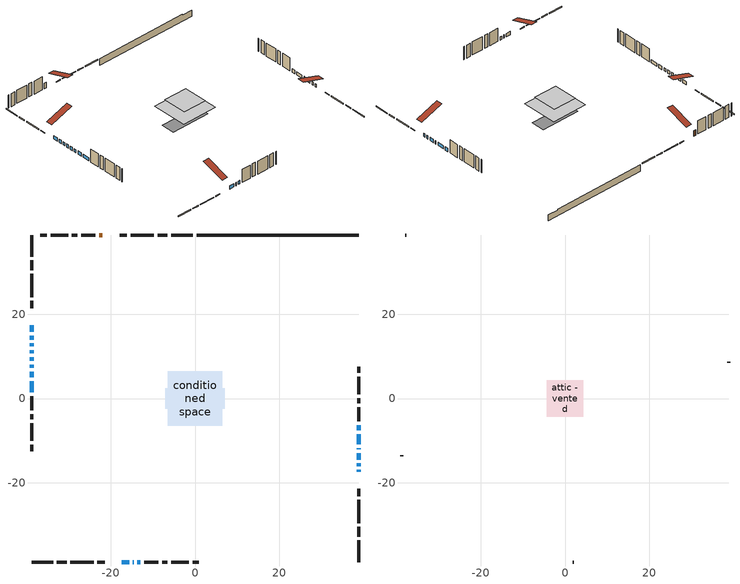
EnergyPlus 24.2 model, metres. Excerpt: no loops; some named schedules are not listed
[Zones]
conditioned space
 floor outside (Floor1 construction): -2.16,-2.16 -2.16,2.16 2.16,2.16 2.16,-2.16 z0.4
 floor adiabatic (AdiabaticFloorConstruction): -6.52,-6.52 -6.52,6.52 6.52,6.52 6.52,-6.52 z2.84
 floor foundation (Slab1 construction): -7.12,-2.48 -7.12,2.48 7.12,2.48 7.12,-2.48 z-2.05
 wall outside (RimJoist1 construction): -0.51,38.82 -5.63,38.82 / -38.82,-38.82 -33.71,-38.82 / -38.82,38.82 -38.82,33.71 / 38.82,-38.82 38.82,-33.71 z0.4:0.7
 wall outside (RimJoist2 construction): -6.55,38.82 -8.83,38.82 / -32.78,-38.82 -30.5,-38.82 / -38.82,32.78 -38.82,30.5 / 38.82,-32.78 38.82,-30.5 z0.4:0.7
 wall outside (RimJoist3 construction): -9.76,38.82 -15.25,38.82 / -29.57,-38.82 -24.09,-38.82 / -38.82,29.57 -38.82,24.09 / 38.82,-29.57 38.82,-24.09 z0.4:0.7
 wall outside (RimJoist4 construction): -16.17,38.82 -17.89,38.82 / -23.16,-38.82 -21.44,-38.82 / -38.82,23.16 -38.82,21.44 / 38.82,-23.16 38.82,-21.44 z0.4:0.7
 wall outside (AdiabaticWallConstruction 1): -21.98,38.82 -22.77,38.82 z0.4:2.43
 wall outside (AdiabaticWallConstruction): 38.82,-17.36 38.82,-16.96 / 38.82,-16.04 38.82,-15.41 / 38.82,-14.49 38.82,-13 / -17.35,-38.82 -15.65,-38.82 / -38.82,17.35 -38.82,15.81 / -38.82,14.88 -38.82,14 / -38.82,13.07 -38.82,12.36 / -14.73,-38.82 -14.59,-38.82 / -38.82,11.43 -38.82,10.72 / 38.82,-12.07 38.82,-11.79 / 38.82,-10.86 38.82,-8.45 / 38.82,-7.53 38.82,-6.38 / -13.66,-38.82 -13.03,-38.82 / -38.82,9.8 -38.82,8.93 / -38.82,8.01 -38.82,7.29 / -38.82,6.37 -38.82,5.02 / -38.82,4.09 -38.82,1.47 z0.4:1.62
 wall outside (Wall1 construction): -23.69,38.82 -27.05,38.82 / -12.1,-38.82 -8.75,-38.82 / -38.82,0.55 -38.82,-2.81 / 38.82,-5.45 38.82,-2.1 z0.4:5.28
 wall outside (Wall2 construction): -27.98,38.82 -29.21,38.82 / -7.82,-38.82 -6.59,-38.82 / -38.82,-3.74 -38.82,-4.97 / 38.82,-1.17 38.82,0.06 z0.4:5.28
 wall outside (Wall3 construction): -30.14,38.82 -34.28,38.82 / -5.66,-38.82 -1.52,-38.82 / -38.82,-5.9 -38.82,-10.04 / 38.82,0.99 38.82,5.13 z0.4:5.28
 wall outside (Wall4 construction): -35.21,38.82 -36.73,38.82 / -0.59,-38.82 0.93,-38.82 / -38.82,-10.97 -38.82,-12.49 / 38.82,6.06 38.82,7.58 z0.4:5.28
 wall foundation (FoundationWall1 construction): 0.42,38.82,-2.05 0.42,38.82,0.4 34.98,38.82,0.4 34.98,38.82,0.13 38.82,38.82,0.13 38.82,38.82,-2.05
 window (WindowConstruction 13): 38.82,-17.35 38.82,-16.96 z0.4:1.62
 window (WindowConstruction 7): 38.82,-16.04 38.82,-15.41 z0.4:1.62
 window (WindowConstruction 8): 38.82,-14.49 38.82,-13 z0.4:1.62
 window (WindowConstruction 9): -17.35,-38.82 -15.65,-38.82 z0.4:1.62
 window (WindowConstruction 10): -38.82,17.35 -38.82,15.81 z0.4:1.62
 window (WindowConstruction 11): -38.82,14.88 -38.82,14 z0.4:1.62
 window (WindowConstruction 12): -38.82,13.07 -38.82,12.36 z0.4:1.62
 window (WindowConstruction 15): -14.72,-38.82 -14.59,-38.82 z0.4:1.62
 window (WindowConstruction 16): -38.82,11.43 -38.82,10.72 z0.4:1.62
 window (WindowConstruction 14): 38.82,-12.07 38.82,-11.79 z0.4:1.62
 window (WindowConstruction): 38.82,-10.86 38.82,-8.46 z0.4:1.62
 window (WindowConstruction 1): 38.82,-7.53 38.82,-6.38 z0.4:1.62
 window (WindowConstruction 2): -13.66,-38.82 -13.03,-38.82 z0.4:1.62
 window (WindowConstruction 3): -38.82,9.8 -38.82,8.93 z0.4:1.62
 window (WindowConstruction 4): -38.82,8.01 -38.82,7.29 z0.4:1.62
 window (WindowConstruction 5): -38.82,6.37 -38.82,5.02 z0.4:1.62
 window (WindowConstruction 6): -38.82,4.09 -38.82,1.47 z0.4:1.62
 door (Door): -21.98,38.82 -22.77,38.82 z0.4:2.43
 ceiling adiabatic (AdiabaticFloorConstruction): 6.52,-6.52 6.52,6.52 -6.52,6.52 -6.52,-6.52 z2.84
attic - vented
 floor to conditioned space (Floor2 construction Reversed): -4.35,-4.35 -4.35,4.35 4.35,4.35 4.35,-4.35 z5.28
 wall outside (Wall5 construction): -37.66,38.82 -37.89,38.82 / 1.86,-38.82 2.1,-38.82 / -38.82,-13.42 -38.82,-13.65 / 38.82,8.51 38.82,8.74 z0.4:5.28
 roof outside (Roof1 construction): -21.05,38.82,5.28 -21.05,30.35,8.1 -18.82,30.35,8.1 -18.82,38.82,5.28; -18.28,-38.82,5.28 -18.28,-30.35,8.1 -20.52,-30.35,8.1 -20.52,-38.82,5.28; -38.82,18.28,5.28 -30.35,18.28,8.1 -30.35,20.52,8.1 -38.82,20.52,5.28; 38.82,-18.28,5.28 30.35,-18.28,8.1 30.35,-20.52,8.1 38.82,-20.52,5.28
[Building]
Building 1: Terrain=Suburbs
[Site:Location]
Erieau AUT_ON: Latitude {deg}=42.25; Longitude {deg}=-81.9; Time Zone {hr}=-5; Elevation {m}=178; Keep Site Location Information=Yes
[Site:GroundTemperature:Shallow]
5.2292, 3.30147, 3.1471, 4.0619, 7.73432, 11.3896, 14.5586, 16.5661, 16.7366, 15.1039, 12.0157, 8.47254
[Site:WaterMainsTemperature]
Calculation Method=Schedule; Temperature Schedule=mains temperature schedule
[Material] Roughness=Rough; Thermal Absorptance=0.9
Name | Thickness {m} | Conductivity {W/m-K} | Density {kg/m3} | Specific Heat {J/kg-K} | Solar Absorptance | Visible Absorptance
asphalt or fiberglass shingles | 0.00635 | 0.162714 | 1121.4 | 1465.45 | 0.4 | 0.4
ceiling loosefill ins | 0.169333 | 0.0480833 | 16.02 | 1046.75 | 0.7 | 0.7
ceiling stud and cavity | 0.1397 | 0.0968708 | 65.682 | 1177.47 | 0.7 | 0.7
concrete 4.0 in. | 0.1016 | 1.803125 | 2242.8 | 837.4 | 0.7 | 0.7
concrete 8.0 in. | 0.2032 | 1.803125 | 2242.8 | 837.4 | 0.7 | 0.7
door material | 0.04445 | 0.053851 | 512.64 | 1214.23 | 0.7 | 0.7
exterior vertical ins | 0.0306512 | 0.029427 | 32.04 | 1214.23 | 0.7 | 0.7
floor covering | 0.0127 | 0.0433444 | 54.468 | 1339.84 | 0.6 | 0.6
floor rigid ins; rim joist rigid ins; wall rigid ins | 0.051816 | 0.029427 | 32.04 | 1214.23 | 0.7 | 0.7
floor rigid ins 1; wall rigid ins 1 | 0.512978 | 0.029427 | 32.04 | 1214.23 | 0.7 | 0.7
floor stud and cavity | 0.1397 | 0.0873572 | 92.3553 | 1139.71 | 0.7 | 0.7
floor stud and cavity 1 | 0.1397 | 1.75129 | 37.0049 | 1207.88 | 0.7 | 0.7
furniture material conditioned space 1 | 0.1524 | 0.115458 | 640.8 | 1214.23 | 0.6 | 0.6
gypsum board | 0.0127 | 0.160291 | 801 | 837.4 | 0.6 | 0.6
gypsum board 1 | 0.0127 | 0.160291 | 801 | 837.4 | 0.7 | 0.7
osb sheathing 0.5 in. | 0.0127 | 0.115458 | 512.64 | 1214.23 | 0.7 | 0.7
osb sheathing 0.75 in. | 0.01905 | 0.115458 | 512.64 | 1214.23 | 0.7 | 0.7
osb sheathing 2.0 in. | 0.0508 | 0.115458 | 512.64 | 1214.23 | 0.7 | 0.7
rim joist stud and cavity | 0.0508 | 0.0408305 | 125.044 | 1163.47 | 0.6 | 0.6
rim joist stud and cavity 1 | 0.0508 | 0.03503 | 125.044 | 1163.47 | 0.6 | 0.6
rim joist stud and cavity 2 | 0.0508 | 0.0352871 | 125.044 | 1163.47 | 0.6 | 0.6
rim joist stud and cavity 3 | 0.0508 | 0.0453203 | 125.044 | 1163.47 | 0.6 | 0.6
slab rigid ins | 0.00875639 | 0.029427 | 32.04 | 1214.23 | 0.7 | 0.7
wall stud and cavity | 0.1397 | 0.159958 | 139.0536 | 1170.24 | 0.7 | 0.7
wall stud and cavity 1 | 0.1397 | 0.326506 | 139.0536 | 1170.24 | 0.7 | 0.7
wall stud and cavity 2 | 0.1397 | 0.212138 | 139.0536 | 1170.24 | 0.7 | 0.7
wall stud and cavity 3 | 0.1397 | 0.178291 | 139.0536 | 1170.24 | 0.7 | 0.7
wall stud and cavity 4 | 0.0889 | 6.9971 | 50.32683 | 1063.81 | 0.6 | 0.6
wall stud and cavity 5 | 0.0889 | 0.380278 | 52.3479 | 1209.89 | 0.7 | 0.7
wall stud and cavity 6 | 0.0889 | 0.391764 | 83.0341 | 1211.67 | 0.7 | 0.7
wood siding | 0.0254 | 0.102417 | 544.68 | 1172.36 | 0.4 | 0.4
wood siding 1 | 0.00254 | 0.102417 | 544.68 | 1172.36 | 0.4 | 0.4
wood siding 2; wood siding 3; wood siding 4 | 0.0254 | 0.102417 | 544.68 | 1172.36 | 0.7 | 0.7
[WindowMaterial:SimpleGlazingSystem]
Name | U-Factor {W/m2-K} | Solar Heat Gain Coefficient
WindowMaterial | 2.381921 | 0.65
WindowMaterial 1 | 2.9236 | 0.66
WindowMaterial 10 | 2.90941 | 0.68
WindowMaterial 11 | 2.9378 | 0.65
WindowMaterial 12 | 2.992306 | 0.59
WindowMaterial 13 | 3.12971 | 0.48
WindowMaterial 14 | 3.114383 | 0.45
WindowMaterial 15 | 2.99287 | 0.59
WindowMaterial 2 | 2.95483 | 0.63
WindowMaterial 3 | 2.938365 | 0.65
WindowMaterial 4 | 2.54772 | 0.58
WindowMaterial 5 | 2.91622 | 0.67
WindowMaterial 6 | 2.986628 | 0.58
WindowMaterial 7 | 2.96448 | 0.62
WindowMaterial 8 | 2.42053 | 0.63
WindowMaterial 9 | 2.41088 | 0.63
[Construction]
AdiabaticFloorConstruction: floor stud and cavity 1, floor rigid ins 1, osb sheathing 0.75 in., floor covering
AdiabaticWallConstruction: wood siding 3, wall rigid ins 1, wall stud and cavity 5, gypsum board
AdiabaticWallConstruction 1: wood siding 4, wall rigid ins 1, wall stud and cavity 5, gypsum board
Door: door material
Floor1 construction: floor stud and cavity, floor rigid ins, osb sheathing 0.75 in., floor covering
Floor2 construction Reversed: gypsum board, ceiling stud and cavity, ceiling loosefill ins
FoundationWall1 construction: concrete 8.0 in., gypsum board 1
furniture construction conditioned space 1: furniture material conditioned space 1
PartitionWallConstruction: gypsum board, wall stud and cavity 6, gypsum board
RimJoist1 construction: wood siding 2, rim joist rigid ins, osb sheathing 2.0 in., rim joist stud and cavity
RimJoist2 construction: wood siding 2, rim joist rigid ins, osb sheathing 2.0 in., rim joist stud and cavity 1
RimJoist3 construction: wood siding 2, rim joist rigid ins, osb sheathing 2.0 in., rim joist stud and cavity 2
RimJoist4 construction: wood siding 2, rim joist rigid ins, osb sheathing 2.0 in., rim joist stud and cavity 3
Roof1 construction: asphalt or fiberglass shingles
Slab1 construction: slab rigid ins, concrete 4.0 in.
Wall1 construction: wood siding, wall rigid ins, osb sheathing 0.5 in., wall stud and cavity, gypsum board
Wall2 construction: wood siding, wall rigid ins, osb sheathing 0.5 in., wall stud and cavity 1, gypsum board
Wall3 construction: wood siding, wall rigid ins, osb sheathing 0.5 in., wall stud and cavity 2, gypsum board
Wall4 construction: wood siding, wall rigid ins, osb sheathing 0.5 in., wall stud and cavity 3, gypsum board
Wall5 construction: wood siding 1, wall stud and cavity 4
WindowConstruction: WindowMaterial
WindowConstruction 1: WindowMaterial 1
WindowConstruction 10: WindowMaterial 10
WindowConstruction 11: WindowMaterial 11
WindowConstruction 12; WindowConstruction 4: WindowMaterial 4
WindowConstruction 13: WindowMaterial 12
WindowConstruction 14: WindowMaterial 13
WindowConstruction 15: WindowMaterial 14
WindowConstruction 16: WindowMaterial 15
WindowConstruction 2: WindowMaterial 2
WindowConstruction 3: WindowMaterial 3
WindowConstruction 5: WindowMaterial 5
WindowConstruction 6: WindowMaterial 6
WindowConstruction 7: WindowMaterial 7
WindowConstruction 8: WindowMaterial 8
WindowConstruction 9: WindowMaterial 9
[Zone] Multiplier=1; Part of Total Floor Area=Yes
Name | Volume {m3}
attic - vented | 34.6787
conditioned space | 636.9
[Space]
Name | Zone | Volume {m3}
attic - vented 1 | attic - vented | 34.6787
conditioned space 1 | conditioned space | 636.9
[ZoneInfiltration:EffectiveLeakageArea]
infil attic - vented 1: Zone or Space=attic - vented 1; Schedule=Always On Discrete; Effective Air Leakage Area {cm2}=3631.2; Stack Coefficient=0.000535491; Wind Coefficient=1.56349e-05
[ZoneMixing]
whole house fan mix: Zone or Space=attic - vented; Schedule=Always On Continuous; Design Flow Rate Calculation Method=Flow/Zone; Design Flow Rate {m3/s}=0; Source Zone or Space=conditioned space
[SurfaceProperty:ExposedFoundationPerimeter]
Slab1: Exposed Perimeter Calculation Method=TotalExposedPerimeter; Total Exposed Perimeter {m}=38.404
[InternalMass] Zone or ZoneList=conditioned space; Space or SpaceList=conditioned space 1
Name | Construction | Surface Area {m2}
furniture mass conditioned space 1 | furniture construction conditioned space 1 | 103.676
partition wall mass | PartitionWallConstruction | 259.19
[Lights]
interior lighting: Zone or ZoneList or Space or SpaceList=conditioned space 1; Schedule=interior lighting schedule; Design Level Calculation Method=LightingLevel; Lighting Level {W}=343.2; Return Air Fraction=0; Fraction Radiant=0.6; Fraction Visible=0.2; Fraction Replaceable=1
[People]
occupants: Zone or ZoneList or Space or SpaceList=conditioned space 1; Number of People Schedule=occupants schedule; Number of People Calculation Method=People; Number of People=3; Fraction Radiant=0.314171; Sensible Heat Fraction=0.56303; Activity Level Schedule=occupants activity schedule; Carbon Dioxide Generation Rate {m3/s-W}=0; Enable ASHRAE 55 Comfort Warnings=No; Mean Radiant Temperature Calculation Type=EnclosureAveraged
[ElectricEquipment] Zone or ZoneList or Space or SpaceList=conditioned space 1; Design Level Calculation Method=EquipmentLevel
Name | Schedule | Design Level {W} | Fraction Latent | Fraction Radiant | Fraction Lost
clothes dryer | clothes dryer schedule | 140.772 | 0.015 | 0.081 | 0.85
clothes washer | clothes washer schedule | 32.1985 | 0.03 | 0.162 | 0.7
cooking range | cooking range schedule | 215.147 | 0.08 | 0.432 | 0.2
dishwasher | dishwasher schedule | 66.8632 | 0.3 | 0.18 | 0.4
fridge | fridge schedule | 72.9452 | 0 | 0.6 | 0
mech vent bath fan 0 | mech vent bath fan 0 schedule | 50.2 | 0 | 0 | 1
mech vent bath fan 1 | mech vent bath fan 1 schedule | 50.2 | 0 | 0 | 1
mech vent house fan | mech vent house fan schedule | 0 | 0 | 0 | 1
mech vent house fan cfis | mech vent house fan cfis schedule | 0 | 0 | 0 | 0
mech vent range fan 0 | mech vent range fan 0 schedule | 57 | 0 | 0 | 1
misc plug loads | misc plug loads schedule | 494.7 | 0.045 | 0.513 | 0.1
whole house fan | Always On Discrete | 0 | 0 | 0 | 1
[OtherEquipment] Zone or ZoneList or Space or SpaceList=conditioned space 1; Design Level Calculation Method=EquipmentLevel
Name | Fuel Type | Schedule | Design Level {W} | Fraction Latent | Fraction Radiant | Fraction Lost
clothes dryer 1 | Electricity | clothes dryer schedule | 0 | 0.015 | 0.081 | 0.85
cooking range 1 | Electricity | cooking range schedule | 0 | 0.08 | 0.432 | 0.2
general water use latent | None | general water use schedule | 62.594 | 1 | 0 | 0
general water use sensible | None | general water use schedule | -61.6891 | 0 | 0.6 | 0
mech vent house fan latent load | None | Always On Discrete | 0 | 1 | 0 | 0
mech vent house fan sensible load | None | Always On Discrete | 0 | 0 | 0 | 0
water heater energy adjustment1 | NaturalGas | Always On Discrete | 0.01 | 0 | 0 | 1
[ZoneInfiltration:DesignFlowRate] Zone or ZoneList or Space or SpaceList=conditioned space 1; Schedule=Always On Discrete; Design Flow Rate Calculation Method=Flow/Zone; Design Flow Rate {m3/s}=0
infil flow; natural vent flow; whole house fan flow
[Foundation:Kiva]
Foundation Kiva 1: Initial Indoor Air Temperature {C}=18; Wall Height Above Grade {m}=0.40002; Wall Depth Below Slab {m}=0.2032; Custom Block Material Name 1=exterior vertical ins; Custom Block Depth 1 {m}=2.45001; Custom Block X Position 1 {m}=0.2159; Custom Block Z Position 1 {m}=0
[Foundation:Kiva:Settings]
Soil Conductivity {W/m-K}=0.849921; Soil Density {kg/m3}=1842.3; Soil Specific Heat {J/kg-K}=418.7; Ground Solar Absorptivity=0.9; Ground Thermal Absorptivity=0.9; Ground Surface Roughness {m}=0.03; Far-Field Width {m}=40; Deep-Ground Boundary Condition=ZeroFlux; Deep-Ground Depth {m}=40; Minimum Cell Dimension {m}=0.2; Maximum Cell Growth Coefficient=3; Simulation Timestep=Timestep
[Exterior:Lights]
exterior lighting: Schedule=exterior lighting schedule; Design Level {W}=75.6
[Schedule:Constant]
Name | Hourly Value
Always On Continuous; mech vent house fan schedule; mech vent house fan cfis schedule; Always On Discrete | 1
occupants activity schedule | 117.228
fridge schedule | 0
[Schedule:Week:Daily]
interior lighting schedule Week Rule - Jan1-Jan27: interior lighting schedule day, interior lighting schedule day, interior lighting schedule day, interior lighting schedule day, interior lighting schedule day, interior lighting schedule day, interior lighting schedule day, interior lighting schedule default day, interior lighting schedule default day, interior lighting schedule default day, interior lighting schedule default day, interior lighting schedule default day
interior lighting schedule Week Rule - Jan28-Feb3: interior lighting schedule day, interior lighting schedule day, interior lighting schedule day, interior lighting schedule day, interior lighting schedule day 1, interior lighting schedule day 1, interior lighting schedule day 1, interior lighting schedule default day, interior lighting schedule default day, interior lighting schedule default day, interior lighting schedule default day, interior lighting schedule default day
interior lighting schedule Week Rule - Feb4-Feb24: interior lighting schedule day 1, interior lighting schedule day 1, interior lighting schedule day 1, interior lighting schedule day 1, interior lighting schedule day 1, interior lighting schedule day 1, interior lighting schedule day 1, interior lighting schedule default day, interior lighting schedule default day, interior lighting schedule default day, interior lighting schedule default day, interior lighting schedule default day
interior lighting schedule Week Rule - Feb25-Mar3: interior lighting schedule day 1, interior lighting schedule day 1, interior lighting schedule day 1, interior lighting schedule day 1, interior lighting schedule day 2, interior lighting schedule day 2, interior lighting schedule day 2, interior lighting schedule default day, interior lighting schedule default day, interior lighting schedule default day, interior lighting schedule default day, interior lighting schedule default day
interior lighting schedule Week Rule - Mar4-Mar31: interior lighting schedule day 2, interior lighting schedule day 2, interior lighting schedule day 2, interior lighting schedule day 2, interior lighting schedule day 2, interior lighting schedule day 2, interior lighting schedule day 2, interior lighting schedule default day, interior lighting schedule default day, interior lighting schedule default day, interior lighting schedule default day, interior lighting schedule default day
interior lighting schedule Week Rule - Apr1-Apr28: interior lighting schedule day 3, interior lighting schedule day 3, interior lighting schedule day 3, interior lighting schedule day 3, interior lighting schedule day 3, interior lighting schedule day 3, interior lighting schedule day 3, interior lighting schedule default day, interior lighting schedule default day, interior lighting schedule default day, interior lighting schedule default day, interior lighting schedule default day
interior lighting schedule Week Rule - Apr29-May5: interior lighting schedule day 3, interior lighting schedule day 3, interior lighting schedule day 4, interior lighting schedule day 4, interior lighting schedule day 4, interior lighting schedule day 4, interior lighting schedule day 4, interior lighting schedule default day, interior lighting schedule default day, interior lighting schedule default day, interior lighting schedule default day, interior lighting schedule default day
interior lighting schedule Week Rule - May6-May26: interior lighting schedule day 4, interior lighting schedule day 4, interior lighting schedule day 4, interior lighting schedule day 4, interior lighting schedule day 4, interior lighting schedule day 4, interior lighting schedule day 4, interior lighting schedule default day, interior lighting schedule default day, interior lighting schedule default day, interior lighting schedule default day, interior lighting schedule default day
interior lighting schedule Week Rule - May27-Jun2: interior lighting schedule day 4, interior lighting schedule day 4, interior lighting schedule day 4, interior lighting schedule day 4, interior lighting schedule day 4, interior lighting schedule day 5, interior lighting schedule day 5, interior lighting schedule default day, interior lighting schedule default day, interior lighting schedule default day, interior lighting schedule default day, interior lighting schedule default day
interior lighting schedule Week Rule - Jun3-Jun30: interior lighting schedule day 5, interior lighting schedule day 5, interior lighting schedule day 5, interior lighting schedule day 5, interior lighting schedule day 5, interior lighting schedule day 5, interior lighting schedule day 5, interior lighting schedule default day, interior lighting schedule default day, interior lighting schedule default day, interior lighting schedule default day, interior lighting schedule default day
interior lighting schedule Week Rule - Jul1-Jul28: interior lighting schedule day 6, interior lighting schedule day 6, interior lighting schedule day 6, interior lighting schedule day 6, interior lighting schedule day 6, interior lighting schedule day 6, interior lighting schedule day 6, interior lighting schedule default day, interior lighting schedule default day, interior lighting schedule default day, interior lighting schedule default day, interior lighting schedule default day
interior lighting schedule Week Rule - Jul29-Aug4: interior lighting schedule day 6, interior lighting schedule day 6, interior lighting schedule day 6, interior lighting schedule day 7, interior lighting schedule day 7, interior lighting schedule day 7, interior lighting schedule day 7, interior lighting schedule default day, interior lighting schedule default day, interior lighting schedule default day, interior lighting schedule default day, interior lighting schedule default day
interior lighting schedule Week Rule - Aug5-Aug25: interior lighting schedule day 7, interior lighting schedule day 7, interior lighting schedule day 7, interior lighting schedule day 7, interior lighting schedule day 7, interior lighting schedule day 7, interior lighting schedule day 7, interior lighting schedule default day, interior lighting schedule default day, interior lighting schedule default day, interior lighting schedule default day, interior lighting schedule default day
interior lighting schedule Week Rule - Aug26-Sep1: interior lighting schedule day 7, interior lighting schedule day 7, interior lighting schedule day 7, interior lighting schedule day 7, interior lighting schedule day 7, interior lighting schedule day 7, interior lighting schedule day 8, interior lighting schedule default day, interior lighting schedule default day, interior lighting schedule default day, interior lighting schedule default day, interior lighting schedule default day
interior lighting schedule Week Rule - Sep2-Sep29: interior lighting schedule day 8, interior lighting schedule day 8, interior lighting schedule day 8, interior lighting schedule day 8, interior lighting schedule day 8, interior lighting schedule day 8, interior lighting schedule day 8, interior lighting schedule default day, interior lighting schedule default day, interior lighting schedule default day, interior lighting schedule default day, interior lighting schedule default day
interior lighting schedule Week Rule - Sep30-Oct6: interior lighting schedule day 8, interior lighting schedule day 9, interior lighting schedule day 9, interior lighting schedule day 9, interior lighting schedule day 9, interior lighting schedule day 9, interior lighting schedule day 9, interior lighting schedule default day, interior lighting schedule default day, interior lighting schedule default day, interior lighting schedule default day, interior lighting schedule default day
interior lighting schedule Week Rule - Oct7-Oct27: interior lighting schedule day 9, interior lighting schedule day 9, interior lighting schedule day 9, interior lighting schedule day 9, interior lighting schedule day 9, interior lighting schedule day 9, interior lighting schedule day 9, interior lighting schedule default day, interior lighting schedule default day, interior lighting schedule default day, interior lighting schedule default day, interior lighting schedule default day
interior lighting schedule Week Rule - Oct28-Nov3: interior lighting schedule day 9, interior lighting schedule day 9, interior lighting schedule day 9, interior lighting schedule day 9, interior lighting schedule day 10, interior lighting schedule day 10, interior lighting schedule day 10, interior lighting schedule default day, interior lighting schedule default day, interior lighting schedule default day, interior lighting schedule default day, interior lighting schedule default day
interior lighting schedule Week Rule - Nov4-Nov24: interior lighting schedule day 10, interior lighting schedule day 10, interior lighting schedule day 10, interior lighting schedule day 10, interior lighting schedule day 10, interior lighting schedule day 10, interior lighting schedule day 10, interior lighting schedule default day, interior lighting schedule default day, interior lighting schedule default day, interior lighting schedule default day, interior lighting schedule default day
interior lighting schedule Week Rule - Nov25-Dec1: interior lighting schedule day 10, interior lighting schedule day 10, interior lighting schedule day 10, interior lighting schedule day 10, interior lighting schedule day 10, interior lighting schedule day 10, interior lighting schedule day 11, interior lighting schedule default day, interior lighting schedule default day, interior lighting schedule default day, interior lighting schedule default day, interior lighting schedule default day
interior lighting schedule Week Rule - Dec2-Dec31: interior lighting schedule day 11, interior lighting schedule day 11, interior lighting schedule day 11, interior lighting schedule day 11, interior lighting schedule day 11, interior lighting schedule day 11, interior lighting schedule day 11, interior lighting schedule default day, interior lighting schedule default day, interior lighting schedule default day, interior lighting schedule default day, interior lighting schedule default day
occupants schedule Week Rule - Jan1-Dec31: occupants schedule day, occupants schedule day, occupants schedule day, occupants schedule day, occupants schedule day, occupants schedule day, occupants schedule day, occupants schedule default day, occupants schedule default day, occupants schedule default day, occupants schedule default day, occupants schedule default day
clothes dryer schedule Week Rule - Jan1-Dec31: clothes dryer schedule day, clothes dryer schedule day, clothes dryer schedule day, clothes dryer schedule day, clothes dryer schedule day, clothes dryer schedule day, clothes dryer schedule day, clothes dryer schedule default day, clothes dryer schedule default day, clothes dryer schedule default day, clothes dryer schedule default day, clothes dryer schedule default day
clothes washer schedule Week Rule - Jan1-Dec31: clothes washer schedule day, clothes washer schedule day, clothes washer schedule day, clothes washer schedule day, clothes washer schedule day, clothes washer schedule day, clothes washer schedule day, clothes washer schedule default day, clothes washer schedule default day, clothes washer schedule default day, clothes washer schedule default day, clothes washer schedule default day
cooking range schedule Week Rule - Jan1-Dec31: cooking range schedule day, cooking range schedule day, cooking range schedule day, cooking range schedule day, cooking range schedule day, cooking range schedule day, cooking range schedule day, cooking range schedule default day, cooking range schedule default day, cooking range schedule default day, cooking range schedule default day, cooking range schedule default day
dishwasher schedule Week Rule - Jan1-Dec31: dishwasher schedule day, dishwasher schedule day, dishwasher schedule day, dishwasher schedule day, dishwasher schedule day, dishwasher schedule day, dishwasher schedule day, dishwasher schedule default day, dishwasher schedule default day, dishwasher schedule default day, dishwasher schedule default day, dishwasher schedule default day
mech vent bath fan 0 schedule Week Rule - Jan1-Dec31: mech vent bath fan 0 schedule day, mech vent bath fan 0 schedule day, mech vent bath fan 0 schedule day, mech vent bath fan 0 schedule day, mech vent bath fan 0 schedule day, mech vent bath fan 0 schedule day, mech vent bath fan 0 schedule day, mech vent bath fan 0 schedule default day, mech vent bath fan 0 schedule default day, mech vent bath fan 0 schedule default day, mech vent bath fan 0 schedule default day, mech vent bath fan 0 schedule default day
mech vent bath fan 1 schedule Week Rule - Jan1-Dec31: mech vent bath fan 1 schedule day, mech vent bath fan 1 schedule day, mech vent bath fan 1 schedule day, mech vent bath fan 1 schedule day, mech vent bath fan 1 schedule day, mech vent bath fan 1 schedule day, mech vent bath fan 1 schedule day, mech vent bath fan 1 schedule default day, mech vent bath fan 1 schedule default day, mech vent bath fan 1 schedule default day, mech vent bath fan 1 schedule default day, mech vent bath fan 1 schedule default day
mech vent range fan 0 schedule Week Rule - Jan1-Dec31: mech vent range fan 0 schedule day, mech vent range fan 0 schedule day, mech vent range fan 0 schedule day, mech vent range fan 0 schedule day, mech vent range fan 0 schedule day, mech vent range fan 0 schedule day, mech vent range fan 0 schedule day, mech vent range fan 0 schedule default day, mech vent range fan 0 schedule default day, mech vent range fan 0 schedule default day, mech vent range fan 0 schedule default day, mech vent range fan 0 schedule default day
misc plug loads schedule Week Rule - Jan1-Dec31: misc plug loads schedule day, misc plug loads schedule day, misc plug loads schedule day, misc plug loads schedule day, misc plug loads schedule day, misc plug loads schedule day, misc plug loads schedule day, misc plug loads schedule default day, misc plug loads schedule default day, misc plug loads schedule default day, misc plug loads schedule default day, misc plug loads schedule default day
general water use schedule Week Rule - Jan1-Dec31: general water use schedule day, general water use schedule day, general water use schedule day, general water use schedule day, general water use schedule day, general water use schedule day, general water use schedule day, general water use schedule default day, general water use schedule default day, general water use schedule default day, general water use schedule default day, general water use schedule default day
exterior lighting schedule Week Rule - Jan1-Jan27: exterior lighting schedule day, exterior lighting schedule day, exterior lighting schedule day, exterior lighting schedule day, exterior lighting schedule day, exterior lighting schedule day, exterior lighting schedule day, exterior lighting schedule default day, exterior lighting schedule default day, exterior lighting schedule default day, exterior lighting schedule default day, exterior lighting schedule default day
exterior lighting schedule Week Rule - Jan28-Feb3: exterior lighting schedule day, exterior lighting schedule day, exterior lighting schedule day, exterior lighting schedule day, exterior lighting schedule day 1, exterior lighting schedule day 1, exterior lighting schedule day 1, exterior lighting schedule default day, exterior lighting schedule default day, exterior lighting schedule default day, exterior lighting schedule default day, exterior lighting schedule default day
exterior lighting schedule Week Rule - Feb4-Feb24: exterior lighting schedule day 1, exterior lighting schedule day 1, exterior lighting schedule day 1, exterior lighting schedule day 1, exterior lighting schedule day 1, exterior lighting schedule day 1, exterior lighting schedule day 1, exterior lighting schedule default day, exterior lighting schedule default day, exterior lighting schedule default day, exterior lighting schedule default day, exterior lighting schedule default day
exterior lighting schedule Week Rule - Feb25-Mar3: exterior lighting schedule day 1, exterior lighting schedule day 1, exterior lighting schedule day 1, exterior lighting schedule day 1, exterior lighting schedule day 2, exterior lighting schedule day 2, exterior lighting schedule day 2, exterior lighting schedule default day, exterior lighting schedule default day, exterior lighting schedule default day, exterior lighting schedule default day, exterior lighting schedule default day
exterior lighting schedule Week Rule - Mar4-Mar31: exterior lighting schedule day 2, exterior lighting schedule day 2, exterior lighting schedule day 2, exterior lighting schedule day 2, exterior lighting schedule day 2, exterior lighting schedule day 2, exterior lighting schedule day 2, exterior lighting schedule default day, exterior lighting schedule default day, exterior lighting schedule default day, exterior lighting schedule default day, exterior lighting schedule default day
exterior lighting schedule Week Rule - Apr1-Apr28: exterior lighting schedule day 3, exterior lighting schedule day 3, exterior lighting schedule day 3, exterior lighting schedule day 3, exterior lighting schedule day 3, exterior lighting schedule day 3, exterior lighting schedule day 3, exterior lighting schedule default day, exterior lighting schedule default day, exterior lighting schedule default day, exterior lighting schedule default day, exterior lighting schedule default day
exterior lighting schedule Week Rule - Apr29-May5: exterior lighting schedule day 3, exterior lighting schedule day 3, exterior lighting schedule day 4, exterior lighting schedule day 4, exterior lighting schedule day 4, exterior lighting schedule day 4, exterior lighting schedule day 4, exterior lighting schedule default day, exterior lighting schedule default day, exterior lighting schedule default day, exterior lighting schedule default day, exterior lighting schedule default day
exterior lighting schedule Week Rule - May6-May26: exterior lighting schedule day 4, exterior lighting schedule day 4, exterior lighting schedule day 4, exterior lighting schedule day 4, exterior lighting schedule day 4, exterior lighting schedule day 4, exterior lighting schedule day 4, exterior lighting schedule default day, exterior lighting schedule default day, exterior lighting schedule default day, exterior lighting schedule default day, exterior lighting schedule default day
exterior lighting schedule Week Rule - May27-Jun2: exterior lighting schedule day 4, exterior lighting schedule day 4, exterior lighting schedule day 4, exterior lighting schedule day 4, exterior lighting schedule day 4, exterior lighting schedule day 5, exterior lighting schedule day 5, exterior lighting schedule default day, exterior lighting schedule default day, exterior lighting schedule default day, exterior lighting schedule default day, exterior lighting schedule default day
[Schedule:Year]
interior lighting schedule: interior lighting schedule Week Rule - Jan1-Jan27, 1, 1, 1, 27, interior lighting schedule Week Rule - Jan28-Feb3, 1, 28, 2, 3, interior lighting schedule Week Rule - Feb4-Feb24, 2, 4, 2, 24, interior lighting schedule Week Rule - Feb25-Mar3, 2, 25, 3, 3, interior lighting schedule Week Rule - Mar4-Mar31, 3, 4, 3, 31, interior lighting schedule Week Rule - Apr1-Apr28, 4, 1, 4, 28, interior lighting schedule Week Rule - Apr29-May5, 4, 29, 5, 5, interior lighting schedule Week Rule - May6-May26, 5, 6, 5, 26, interior lighting schedule Week Rule - May27-Jun2, 5, 27, 6, 2, interior lighting schedule Week Rule - Jun3-Jun30, 6, 3, 6, 30, interior lighting schedule Week Rule - Jul1-Jul28, 7, 1, 7, 28, interior lighting schedule Week Rule - Jul29-Aug4, 7, 29, 8, 4, interior lighting schedule Week Rule - Aug5-Aug25, 8, 5, 8, 25, interior lighting schedule Week Rule - Aug26-Sep1, 8, 26, 9, 1, interior lighting schedule Week Rule - Sep2-Sep29, 9, 2, 9, 29, interior lighting schedule Week Rule - Sep30-Oct6, 9, 30, 10, 6, interior lighting schedule Week Rule - Oct7-Oct27, 10, 7, 10, 27, interior lighting schedule Week Rule - Oct28-Nov3, 10, 28, 11, 3, interior lighting schedule Week Rule - Nov4-Nov24, 11, 4, 11, 24, interior lighting schedule Week Rule - Nov25-Dec1, 11, 25, 12, 1, interior lighting schedule Week Rule - Dec2-Dec31, 12, 2, 12, 31
occupants schedule: occupants schedule Week Rule - Jan1-Dec31, 1, 1, 12, 31
clothes dryer schedule: clothes dryer schedule Week Rule - Jan1-Dec31, 1, 1, 12, 31
clothes washer schedule: clothes washer schedule Week Rule - Jan1-Dec31, 1, 1, 12, 31
cooking range schedule: cooking range schedule Week Rule - Jan1-Dec31, 1, 1, 12, 31
dishwasher schedule: dishwasher schedule Week Rule - Jan1-Dec31, 1, 1, 12, 31
mech vent bath fan 0 schedule: mech vent bath fan 0 schedule Week Rule - Jan1-Dec31, 1, 1, 12, 31
mech vent bath fan 1 schedule: mech vent bath fan 1 schedule Week Rule - Jan1-Dec31, 1, 1, 12, 31
mech vent range fan 0 schedule: mech vent range fan 0 schedule Week Rule - Jan1-Dec31, 1, 1, 12, 31
misc plug loads schedule: misc plug loads schedule Week Rule - Jan1-Dec31, 1, 1, 12, 31
general water use schedule: general water use schedule Week Rule - Jan1-Dec31, 1, 1, 12, 31
exterior lighting schedule: exterior lighting schedule Week Rule - Jan1-Jan27, 1, 1, 1, 27, exterior lighting schedule Week Rule - Jan28-Feb3, 1, 28, 2, 3, exterior lighting schedule Week Rule - Feb4-Feb24, 2, 4, 2, 24, exterior lighting schedule Week Rule - Feb25-Mar3, 2, 25, 3, 3, exterior lighting schedule Week Rule - Mar4-Mar31, 3, 4, 3, 31, exterior lighting schedule Week Rule - Apr1-Apr28, 4, 1, 4, 28, exterior lighting schedule Week Rule - Apr29-May5, 4, 29, 5, 5, exterior lighting schedule Week Rule - May6-May26, 5, 6, 5, 26, exterior lighting schedule Week Rule - May27-Jun2, 5, 27, 6, 2, exterior lighting schedule Week Rule - Jun3-Jun30, 6, 3, 6, 30, exterior lighting schedule Week Rule - Jul1-Jul28, 7, 1, 7, 28, exterior lighting schedule Week Rule - Jul29-Aug4, 7, 29, 8, 4, exterior lighting schedule Week Rule - Aug5-Aug25, 8, 5, 8, 25, exterior lighting schedule Week Rule - Aug26-Sep1, 8, 26, 9, 1, exterior lighting schedule Week Rule - Sep2-Sep29, 9, 2, 9, 29, exterior lighting schedule Week Rule - Sep30-Oct6, 9, 30, 10, 6, exterior lighting schedule Week Rule - Oct7-Oct27, 10, 7, 10, 27, exterior lighting schedule Week Rule - Oct28-Nov3, 10, 28, 11, 3, exterior lighting schedule Week Rule - Nov4-Nov24, 11, 4, 11, 24, exterior lighting schedule Week Rule - Nov25-Dec1, 11, 25, 12, 1, exterior lighting schedule Week Rule - Dec2-Dec31, 12, 2, 12, 31
[Schedule:Compact]
mains temperature schedule: Through: 01/01, For: AllDays, Until: 24:00, 8.89333, Through: 01/02, For: AllDays, Until: 24:00, 8.82722, Through: 01/03, For: AllDays, Until: 24:00, 8.76167, Through: 01/04, For: AllDays, Until: 24:00, 8.69778, Through: 01/05, For: AllDays, Until: 24:00, 8.635, Through: 01/06, For: AllDays, Until: 24:00, 8.57333, Through: 01/07, For: AllDays, Until: 24:00, 8.51333, Through: 01/08, For: AllDays, Until: 24:00, 8.455, Through: 01/09, For: AllDays, Until: 24:00, 8.39778, Through: 01/10, For: AllDays, Until: 24:00, 8.34167, Through: 01/11, For: AllDays, Until: 24:00, 8.28722, Through: 01/12, For: AllDays, Until: 24:00, 8.23444, Through: 01/13, For: AllDays, Until: 24:00, 8.18278, Through: 01/14, For: AllDays, Until: 24:00, 8.13222, Through: 01/15, For: AllDays, Until: 24:00, 8.08389, Through: 01/16, For: AllDays, Until: 24:00, 8.03667, Through: 01/17, For: AllDays, Until: 24:00, 7.99111, Through: 01/18, For: AllDays, Until: 24:00, 7.94667, Through: 01/19, For: AllDays, Until: 24:00, 7.90389, Through: 01/20, For: AllDays, Until: 24:00, 7.86278, Through: 01/21, For: AllDays, Until: 24:00, 7.82333, Through: 01/22, For: AllDays, Until: 24:00, 7.78556, Through: 01/23, For: AllDays, Until: 24:00, 7.74889, Through: 01/24, For: AllDays, Until: 24:00, 7.71444, Through: 01/25, For: AllDays, Until: 24:00, 7.68111, Through: 01/26, For: AllDays, Until: 24:00, 7.64944, Through: 01/27, For: AllDays, Until: 24:00, 7.61944, Through: 01/28, For: AllDays, Until: 24:00, 7.59111, Through: 01/29, For: AllDays, Until: 24:00, 7.56444, Through: 01/30, For: AllDays, Until: 24:00, 7.53944, Through: 01/31, For: AllDays, Until: 24:00, 7.51611, Through: 02/01, For: AllDays, Until: 24:00, 7.49444, Through: 02/02, For: AllDays, Until: 24:00, 7.47389, Through: 02/03, For: AllDays, Until: 24:00, 7.45556, Through: 02/04, For: AllDays, Until: 24:00, 7.43889, Through: 02/05, For: AllDays, Until: 24:00, 7.42389, Through: 02/06, For: AllDays, Until: 24:00, 7.41056, Through: 02/07, For: AllDays, Until: 24:00, 7.39889, Through: 02/08, For: AllDays, Until: 24:00, 7.38833, Through: 02/09, For: AllDays, Until: 24:00, 7.38, Through: 02/10, For: AllDays, Until: 24:00, 7.37389, Through: 02/11, For: AllDays, Until: 24:00, 7.36889, Through: 02/12, For: AllDays, Until: 24:00, 7.36556, Through: 02/13, For: AllDays, Until: 24:00, 7.36389, Through: 02/14, For: AllDays, Until: 24:00, 7.36389, Through: 02/15, For: AllDays, Until: 24:00, 7.36611, Through: 02/16, For: AllDays, Until: 24:00, 7.36944, Through: 02/17, For: AllDays, Until: 24:00, 7.375, Through: 02/18, For: AllDays, Until: 24:00, 7.38167, Through: 02/19, For: AllDays, Until: 24:00, 7.39056, Through: 02/20, For: AllDays, Until: 24:00, 7.40056, Through: 02/21, For: AllDays, Until: 24:00, 7.41278, Through: 02/22, For: AllDays, Until: 24:00, 7.42667, Through: 02/23, For: AllDays, Until: 24:00, 7.44222, Through: 02/24, For: AllDays, Until: 24:00, 7.45889, Through: 02/25, For: AllDays, Until: 24:00, 7.47778, Through: 02/26, For: AllDays, Until: 24:00, 7.49833, Through: 02/27, For: AllDays, Until: 24:00, 7.52056, Through: 02/28, For: AllDays, Until: 24:00, 7.54444, Through: 03/01, For: AllDays, Until: 24:00, 7.56944, Through: 03/02, For: AllDays, Until: 24:00, 7.59667, Through: 03/03, For: AllDays, Until: 24:00, 7.62556, Through: 03/04, For: AllDays, Until: 24:00, 7.65556, Through: 03/05, For: AllDays, Until: 24:00, 7.68778, Through: 03/06, For: AllDays, Until: 24:00, 7.72111, Through: 03/07, For: AllDays, Until: 24:00, 7.75611, Through: 03/08, For: AllDays, Until: 24:00, 7.79278, Through: 03/09, For: AllDays, Until: 24:00, 7.83111, Through: 03/10, For: AllDays, Until: 24:00, 7.87111, Through: 03/11, For: AllDays, Until: 24:00, 7.91222, Through: 03/12, For: AllDays, Until: 24:00, 7.95556, Through: 03/13, For: AllDays, Until: 24:00, 8, Through: 03/14, For: AllDays, Until: 24:00, 8.04556, Through: 03/15, For: AllDays, Until: 24:00, 8.09333, Through: 03/16, For: AllDays, Until: 24:00, 8.14222, Through: 03/17, For: AllDays, Until: 24:00, 8.19278, Through: 03/18, For: AllDays, Until: 24:00, 8.24444, Through: 03/19, For: AllDays, Until: 24:00, 8.29778, Through: 03/20, For: AllDays, Until: 24:00, 8.35278, Through: 03/21, For: AllDays, Until: 24:00, 8.40889, Through: 03/22, For: AllDays, Until: 24:00, 8.46611, Through: 03/23, For: AllDays, Until: 24:00, 8.52556, Through: 03/24, For: AllDays, Until: 24:00, 8.58556, Through: 03/25, For: AllDays, Until: 24:00, 8.64722, Through: 03/26, For: AllDays, Until: 24:00, 8.71, Through: 03/27, For: AllDays, Until: 24:00, 8.77444, Through: 03/28, For: AllDays, Until: 24:00, 8.84, Through: 03/29, For: AllDays, Until: 24:00, 8.90667, Through: 03/30, For: AllDays, Until: 24:00, 8.975, Through: 03/31, For: AllDays, Until: 24:00, 9.04389, Through: 04/01, For: AllDays, Until: 24:00, 9.11444, Through: 04/02, For: AllDays, Until: 24:00, 9.18611, Through: 04/03, For: AllDays, Until: 24:00, 9.25889, Through: 04/04, For: AllDays, Until: 24:00, 9.33278, Through: 04/05, For: AllDays, Until: 24:00, 9.40833, Through: 04/06, For: AllDays, Until: 24:00, 9.48444, Through: 04/07, For: AllDays, Until: 24:00, 9.56167, Through: 04/08, For: AllDays, Until: 24:00, 9.64, Through: 04/09, For: AllDays, Until: 24:00, 9.71889, Through: 04/10, For: AllDays, Until: 24:00, 9.79944, Through: 04/11, For: AllDays, Until: 24:00, 9.88056, Through: 04/12, For: AllDays, Until: 24:00, 9.96333, Through: 04/13, For: AllDays, Until: 24:00, 10.0461, Through: 04/14, For: AllDays, Until: 24:00, 10.1306, Through: 04/15, For: AllDays, Until: 24:00, 10.2156, Through: 04/16, For: AllDays, Until: 24:00, 10.3011, Through: 04/17, For: AllDays, Until: 24:00, 10.3878, Through: 04/18, For: AllDays, Until: 24:00, 10.4756, Through: 04/19, For: AllDays, Until: 24:00, 10.5639, Through: 04/20, For: AllDays, Until: 24:00, 10.6528, Through: 04/21, For: AllDays, Until: 24:00, 10.7422, Through: 04/22, For: AllDays, Until: 24:00, 10.8328, Through: 04/23, For: AllDays, Until: 24:00, 10.9239, Through: 04/24, For: AllDays, Until: 24:00, 11.0156, Through: 04/25, For: AllDays, Until: 24:00, 11.1083, Through: 04/26, For: AllDays, Until: 24:00, 11.2011, Through: 04/27, For: AllDays, Until: 24:00, 11.295, Through: 04/28, For: AllDays, Until: 24:00, 11.3889, Through: 04/29, For: AllDays, Until: 24:00, 11.4833, Through: 04/30, For: AllDays, Until: 24:00, 11.5783, Through: 05/01, For: AllDays, Until: 24:00, 11.6739, Through: 05/02, For: AllDays, Until: 24:00, 11.77, Through: 05/03, For: AllDays, Until: 24:00, 11.8661, Through: 05/04, For: AllDays, Until: 24:00, 11.9633, Through: 05/05, For: AllDays, Until: 24:00, 12.06, Through: 05/06, For: AllDays, Until: 24:00, 12.1578, Through: 05/07, For: AllDays, Until: 24:00, 12.255, Through: 05/08, For: AllDays, Until: 24:00, 12.3533, Through: 05/09, For: AllDays, Until: 24:00, 12.4511, Through: 05/10, For: AllDays, Until: 24:00, 12.5494, Through: 05/11, For: AllDays, Until: 24:00, 12.6483, Through: 05/12, For: AllDays, Until: 24:00, 12.7467, Through: 05/13, For: AllDays, Until: 24:00, 12.8456, Through: 05/14, For: AllDays, Until: 24:00, 12.9444, Through: 05/15, For: AllDays, Until: 24:00, 13.0433, Through: 05/16, For: AllDays, Until: 24:00, 13.1422, Through: 05/17, For: AllDays, Until: 24:00, 13.2411, Through: 05/18, For: AllDays, Until: 24:00, 13.34, Through: 05/19, For: AllDays, Until: 24:00, 13.4383, Through: 05/20, For: AllDays, Until: 24:00, 13.5372, Through: 05/21, For: AllDays, Until: 24:00, 13.6356, Through: 05/22, For: AllDays, Until: 24:00, 13.7339, Through: 05/23, For: AllDays, Until: 24:00, 13.8322, Through: 05/24, For: AllDays, Until: 24:00, 13.9306, Through: 05/25, For: AllDays, Until: 24:00, 14.0283, Through: 05/26, For: AllDays, Until: 24:00, 14.1256, Through: 05/27, For: AllDays, Until: 24:00, 14.2228, Through: 05/28, For: AllDays, Until: 24:00, 14.3194, Through: 05/29, For: AllDays, Until: 24:00, 14.4161, Through: 05/30, For: AllDays, Until: 24:00, 14.5122, Through: 05/31, For: AllDays, Until: 24:00, 14.6078, Through: 06/01, For: AllDays, Until: 24:00, 14.7033, Through: 06/02, For: AllDays, Until: 24:00, 14.7978, Through: 06/03, For: AllDays, Until: 24:00, 14.8922, Through: 06/04, For: AllDays, Until: 24:00, 14.9861, Through: 06/05, For: AllDays, Until: 24:00, 15.0789, Through: 06/06, For: AllDays, Until: 24:00, 15.1717, Through: 06/07, For: AllDays, Until: 24:00, 15.2639, Through: 06/08, For: AllDays, Until: 24:00, 15.355, Through: 06/09, For: AllDays, Until: 24:00, 15.4456, Through: 06/10, For: AllDays, Until: 24:00, 15.5356, Through: 06/11, For: AllDays, Until: 24:00, 15.625, Through: 06/12, For: AllDays, Until: 24:00, 15.7139, Through: 06/13, For: AllDays, Until: 24:00, 15.8017, Through: 06/14, For: AllDays, Until: 24:00, 15.8883, Through: 06/15, For: AllDays, Until: 24:00, 15.9744, Through: 06/16, For: AllDays, Until: 24:00, 16.06, Through: 06/17, For: AllDays, Until: 24:00, 16.1444, Through: 06/18, For: AllDays, Until: 24:00, 16.2278, Through: 06/19, For: AllDays, Until: 24:00, 16.3106, Through: 06/20, For: AllDays, Until: 24:00, 16.3922, Through: 06/21, For: AllDays, Until: 24:00, 16.4728, Through: 06/22, For: AllDays, Until: 24:00, 16.5522, Through: 06/23, For: AllDays, Until: 24:00, 16.6311, Through: 06/24, For: AllDays, Until: 24:00, 16.7089, Through: 06/25, For: AllDays, Until: 24:00, 16.7856, Through: 06/26, For: AllDays, Until: 24:00, 16.8606, Through: 06/27, For: AllDays, Until: 24:00, 16.935, Through: 06/28, For: AllDays, Until: 24:00, 17.0083, Through: 06/29, For: AllDays, Until: 24:00, 17.0806, Through: 06/30, For: AllDays, Until: 24:00, 17.1511, Through: 07/01, For: AllDays, Until: 24:00, 17.2211, Through: 07/02, For: AllDays, Until: 24:00, 17.2894, Through: 07/03, For: AllDays, Until: 24:00, 17.3567, Through: 07/04, For: AllDays, Until: 24:00, 17.4228, Through: 07/05, For: AllDays, Until: 24:00, 17.4878, Through: 07/06, For: AllDays, Until: 24:00, 17.5511, Through: 07/07, For: AllDays, Until: 24:00, 17.6133, Through: 07/08, For: AllDays, Until: 24:00, 17.6739, Through: 07/09, For: AllDays, Until: 24:00, 17.7333, Through: 07/10, For: AllDays, Until: 24:00, 17.7911, Through: 07/11, For: AllDays, Until: 24:00, 17.8478, Through: 07/12, For: AllDays, Until: 24:00, 17.9033, Through: 07/13, For: AllDays, Until: 24:00, 17.9572, Through: 07/14, For: AllDays, Until: 24:00, 18.0094, Through: 07/15, For: AllDays, Until: 24:00, 18.0606, Through: 07/16, For: AllDays, Until: 24:00, 18.11, Through: 07/17, For: AllDays, Until: 24:00, 18.1578, Through: 07/18, For: AllDays, Until: 24:00, 18.2044, Through: 07/19, For: AllDays, Until: 24:00, 18.2494, Through: 07/20, For: AllDays, Until: 24:00, 18.2928, Through: 07/21, For: AllDays, Until: 24:00, 18.335, Through: 07/22, For: AllDays, Until: 24:00, 18.3756, Through: 07/23, For: AllDays, Until: 24:00, 18.4139, Through: 07/24, For: AllDays, Until: 24:00, 18.4517, Through: 07/25, For: AllDays, Until: 24:00, 18.4872, Through: 07/26, For: AllDays, Until: 24:00, 18.5211, Through: 07/27, For: AllDays, Until: 24:00, 18.5539, Through: 07/28, For: AllDays, Until: 24:00, 18.5844, Through: 07/29, For: AllDays, Until: 24:00, 18.6139, Through: 07/30, For: AllDays, Until: 24:00, 18.6417, Through: 07/31, For: AllDays, Until: 24:00, 18.6678, Through: 08/01, For: AllDays, Until: 24:00, 18.6917, Through: 08/02, For: AllDays, Until: 24:00, 18.7144, Through: 08/03, For: AllDays, Until: 24:00, 18.7356, Through: 08/04, For: AllDays, Until: 24:00, 18.755, Through: 08/05, For: AllDays, Until: 24:00, 18.7728, Through: 08/06, For: AllDays, Until: 24:00, 18.7889, Through: 08/07, For: AllDays, Until: 24:00, 18.8028, Through: 08/08, For: AllDays, Until: 24:00, 18.8156, Through: 08/09, For: AllDays, Until: 24:00, 18.8267, Through: 08/10, For: AllDays, Until: 24:00, 18.8361, Through: 08/11, For: AllDays, Until: 24:00, 18.8433, Through: 08/12, For: AllDays, Until: 24:00, 18.8494, Through: 08/13, For: AllDays, Until: 24:00, 18.8533, Through: 08/14, For: AllDays, Until: 24:00, 18.8561, Through: 08/15, For: AllDays, Until: 24:00, 18.8567, Through: 08/16, For: AllDays, Until: 24:00, 18.8561, Through: 08/17, For: AllDays, Until: 24:00, 18.8533, Through: 08/18, For: AllDays, Until: 24:00, 18.8489, Through: 08/19, For: AllDays, Until: 24:00, 18.8428, Through: 08/20, For: AllDays, Until: 24:00, 18.835, Through: 08/21, For: AllDays, Until: 24:00, 18.8256, Through: 08/22, For: AllDays, Until: 24:00, 18.8144, Through: 08/23, For: AllDays, Until: 24:00, 18.8017, Through: 08/24, For: AllDays, Until: 24:00, 18.7872, Through: 08/25, For: AllDays, Until: 24:00, 18.7711, Through: 08/26, For: AllDays, Until: 24:00, 18.7533, Through: 08/27, For: AllDays, Until: 24:00, 18.7339, Through: 08/28, For: AllDays, Until: 24:00, 18.7128, Through: 08/29, For: AllDays, Until: 24:00, 18.69, Through: 08/30, For: AllDays, Until: 24:00, 18.6656, Through: 08/31, For: AllDays, Until: 24:00, 18.6394, Through: 09/01, For: AllDays, Until: 24:00, 18.6117, Through: 09/02, For: AllDays, Until: 24:00, 18.5822, Through: 09/03, For: AllDays, Until: 24:00, 18.5511, Through: 09/04, For: AllDays, Until: 24:00, 18.5183, Through: 09/05, For: AllDays, Until: 24:00, 18.4839, Through: 09/06, For: AllDays, Until: 24:00, 18.4483, Through: 09/07, For: AllDays, Until: 24:00, 18.4111, Through: 09/08, For: AllDays, Until: 24:00, 18.3717, Through: 09/09, For: AllDays, Until: 24:00, 18.3311, Through: 09/10, For: AllDays, Until: 24:00, 18.2894, Through: 09/11, For: AllDays, Until: 24:00, 18.2456, Through: 09/12, For: AllDays, Until: 24:00, 18.2006, Through: 09/13, For: AllDays, Until: 24:00, 18.1539, Through: 09/14, For: AllDays, Until: 24:00, 18.1056, Through: 09/15, For: AllDays, Until: 24:00, 18.0561, Through: 09/16, For: AllDays, Until: 24:00, 18.005, Through: 09/17, For: AllDays, Until: 24:00, 17.9528, Through: 09/18, For: AllDays, Until: 24:00, 17.8983, Through: 09/19, For: AllDays, Until: 24:00, 17.8433, Through: 09/20, For: AllDays, Until: 24:00, 17.7867, Through: 09/21, For: AllDays, Until: 24:00, 17.7283, Through: 09/22, For: AllDays, Until: 24:00, 17.6689, Through: 09/23, For: AllDays, Until: 24:00, 17.6078, Through: 09/24, For: AllDays, Until: 24:00, 17.5456, Through: 09/25, For: AllDays, Until: 24:00, 17.4822, Through: 09/26, For: AllDays, Until: 24:00, 17.4172, Through: 09/27, For: AllDays, Until: 24:00, 17.3511, Through: 09/28, For: AllDays, Until: 24:00, 17.2839, Through: 09/29, For: AllDays, Until: 24:00, 17.215, Through: 09/30, For: AllDays, Until: 24:00, 17.1456, Through: 10/01, For: AllDays, Until: 24:00, 17.0744, Through: 10/02, For: AllDays, Until: 24:00, 17.0022, Through: 10/03, For: AllDays, Until: 24:00, 16.9289, Through: 10/04, For: AllDays, Until: 24:00, 16.8544, Through: 10/05, For: AllDays, Until: 24:00, 16.7789, Through: 10/06, For: AllDays, Until: 24:00, 16.7022, Through: 10/07, For: AllDays, Until: 24:00, 16.6244, Through: 10/08, For: AllDays, Until: 24:00, 16.5456, Through: 10/09, For: AllDays, Until: 24:00, 16.4661, Through: 10/10, For: AllDays, Until: 24:00, 16.385, Through: 10/11, For: AllDays, Until: 24:00, 16.3033, Through: 10/12, For: AllDays, Until: 24:00, 16.2206, Through: 10/13, For: AllDays, Until: 24:00, 16.1372, Through: 10/14, For: AllDays, Until: 24:00, 16.0528, Through: 10/15, For: AllDays, Until: 24:00, 15.9672, Through: 10/16, For: AllDays, Until: 24:00, 15.8811, Through: 10/17, For: AllDays, Until: 24:00, 15.7939, Through: 10/18, For: AllDays, Until: 24:00, 15.7061, Through: 10/19, For: AllDays, Until: 24:00, 15.6172, Through: 10/20, For: AllDays, Until: 24:00, 15.5283, Through: 10/21, For: AllDays, Until: 24:00, 15.4383, Through: 10/22, For: AllDays, Until: 24:00, 15.3472, Through: 10/23, For: AllDays, Until: 24:00, 15.2561, Through: 10/24, For: AllDays, Until: 24:00, 15.1639, Through: 10/25, For: AllDays, Until: 24:00, 15.0711, Through: 10/26, For: AllDays, Until: 24:00, 14.9778, Through: 10/27, For: AllDays, Until: 24:00, 14.8839, Through: 10/28, For: AllDays, Until: 24:00, 14.79, Through: 10/29, For: AllDays, Until: 24:00, 14.695, Through: 10/30, For: AllDays, Until: 24:00, 14.6, Through: 10/31, For: AllDays, Until: 24:00, 14.5039, Through: 11/01, For: AllDays, Until: 24:00, 14.4078, Through: 11/02, For: AllDays, Until: 24:00, 14.3111, Through: 11/03, For: AllDays, Until: 24:00, 14.2144, Through: 11/04, For: AllDays, Until: 24:00, 14.1172, Through: 11/05, For: AllDays, Until: 24:00, 14.02, Through: 11/06, For: AllDays, Until: 24:00, 13.9222, Through: 11/07, For: AllDays, Until: 24:00, 13.8239, Through: 11/08, For: AllDays, Until: 24:00, 13.7256, Through: 11/09, For: AllDays, Until: 24:00, 13.6272, Through: 11/10, For: AllDays, Until: 24:00, 13.5289, Through: 11/11, For: AllDays, Until: 24:00, 13.43, Through: 11/12, For: AllDays, Until: 24:00, 13.3311, Through: 11/13, For: AllDays, Until: 24:00, 13.2322, Through: 11/14, For: AllDays, Until: 24:00, 13.1333, Through: 11/15, For: AllDays, Until: 24:00, 13.0344, Through: 11/16, For: AllDays, Until: 24:00, 12.9356, Through: 11/17, For: AllDays, Until: 24:00, 12.8372, Through: 11/18, For: AllDays, Until: 24:00, 12.7383, Through: 11/19, For: AllDays, Until: 24:00, 12.6394, Through: 11/20, For: AllDays, Until: 24:00, 12.5411, Through: 11/21, For: AllDays, Until: 24:00, 12.4428, Through: 11/22, For: AllDays, Until: 24:00, 12.3444, Through: 11/23, For: AllDays, Until: 24:00, 12.2467, Through: 11/24, For: AllDays, Until: 24:00, 12.1494, Through: 11/25, For: AllDays, Until: 24:00, 12.0517, Through: 11/26, For: AllDays, Until: 24:00, 11.955, Through: 11/27, For: AllDays, Until: 24:00, 11.8583, Through: 11/28, For: AllDays, Until: 24:00, 11.7617, Through: 11/29, For: AllDays, Until: 24:00, 11.6661, Through: 11/30, For: AllDays, Until: 24:00, 11.5706, Through: 12/01, For: AllDays, Until: 24:00, 11.4756, Through: 12/02, For: AllDays, Until: 24:00, 11.3806, Through: 12/03, For: AllDays, Until: 24:00, 11.2867, Through: 12/04, For: AllDays, Until: 24:00, 11.1933, Through: 12/05, For: AllDays, Until: 24:00, 11.1, Through: 12/06, For: AllDays, Until: 24:00, 11.0078, Through: 12/07, For: AllDays, Until: 24:00, 10.9161, Through: 12/08, For: AllDays, Until: 24:00, 10.825, Through: 12/09, For: AllDays, Until: 24:00, 10.735, Through: 12/10, For: AllDays, Until: 24:00, 10.645, Through: 12/11, For: AllDays, Until: 24:00, 10.5561, Through: 12/12, For: AllDays, Until: 24:00, 10.4678, Through: 12/13, For: AllDays, Until: 24:00, 10.3806, Through: 12/14, For: AllDays, Until: 24:00, 10.2939, Through: 12/15, For: AllDays, Until: 24:00, 10.2083, Through: 12/16, For: AllDays, Until: 24:00, 10.1233, Through: 12/17, For: AllDays, Until: 24:00, 10.0389, Through: 12/18, For: AllDays, Until: 24:00, 9.95611, Through: 12/19, For: AllDays, Until: 24:00, 9.87389, Through: 12/20, For: AllDays, Until: 24:00, 9.79278, Through: 12/21, For: AllDays, Until: 24:00, 9.71222, Through: 12/22, For: AllDays, Until: 24:00, 9.63333, Through: 12/23, For: AllDays, Until: 24:00, 9.555, Through: 12/24, For: AllDays, Until: 24:00, 9.47778, Through: 12/25, For: AllDays, Until: 24:00, 9.40167, Through: 12/26, For: AllDays, Until: 24:00, 9.32667, Through: 12/27, For: AllDays, Until: 24:00, 9.25278, Through: 12/28, For: AllDays, Until: 24:00, 9.18, Through: 12/29, For: AllDays, Until: 24:00, 9.10833, Through: 12/30, For: AllDays, Until: 24:00, 9.03833, Through: 12/31, For: AllDays, Until: 24:00, 8.96889
